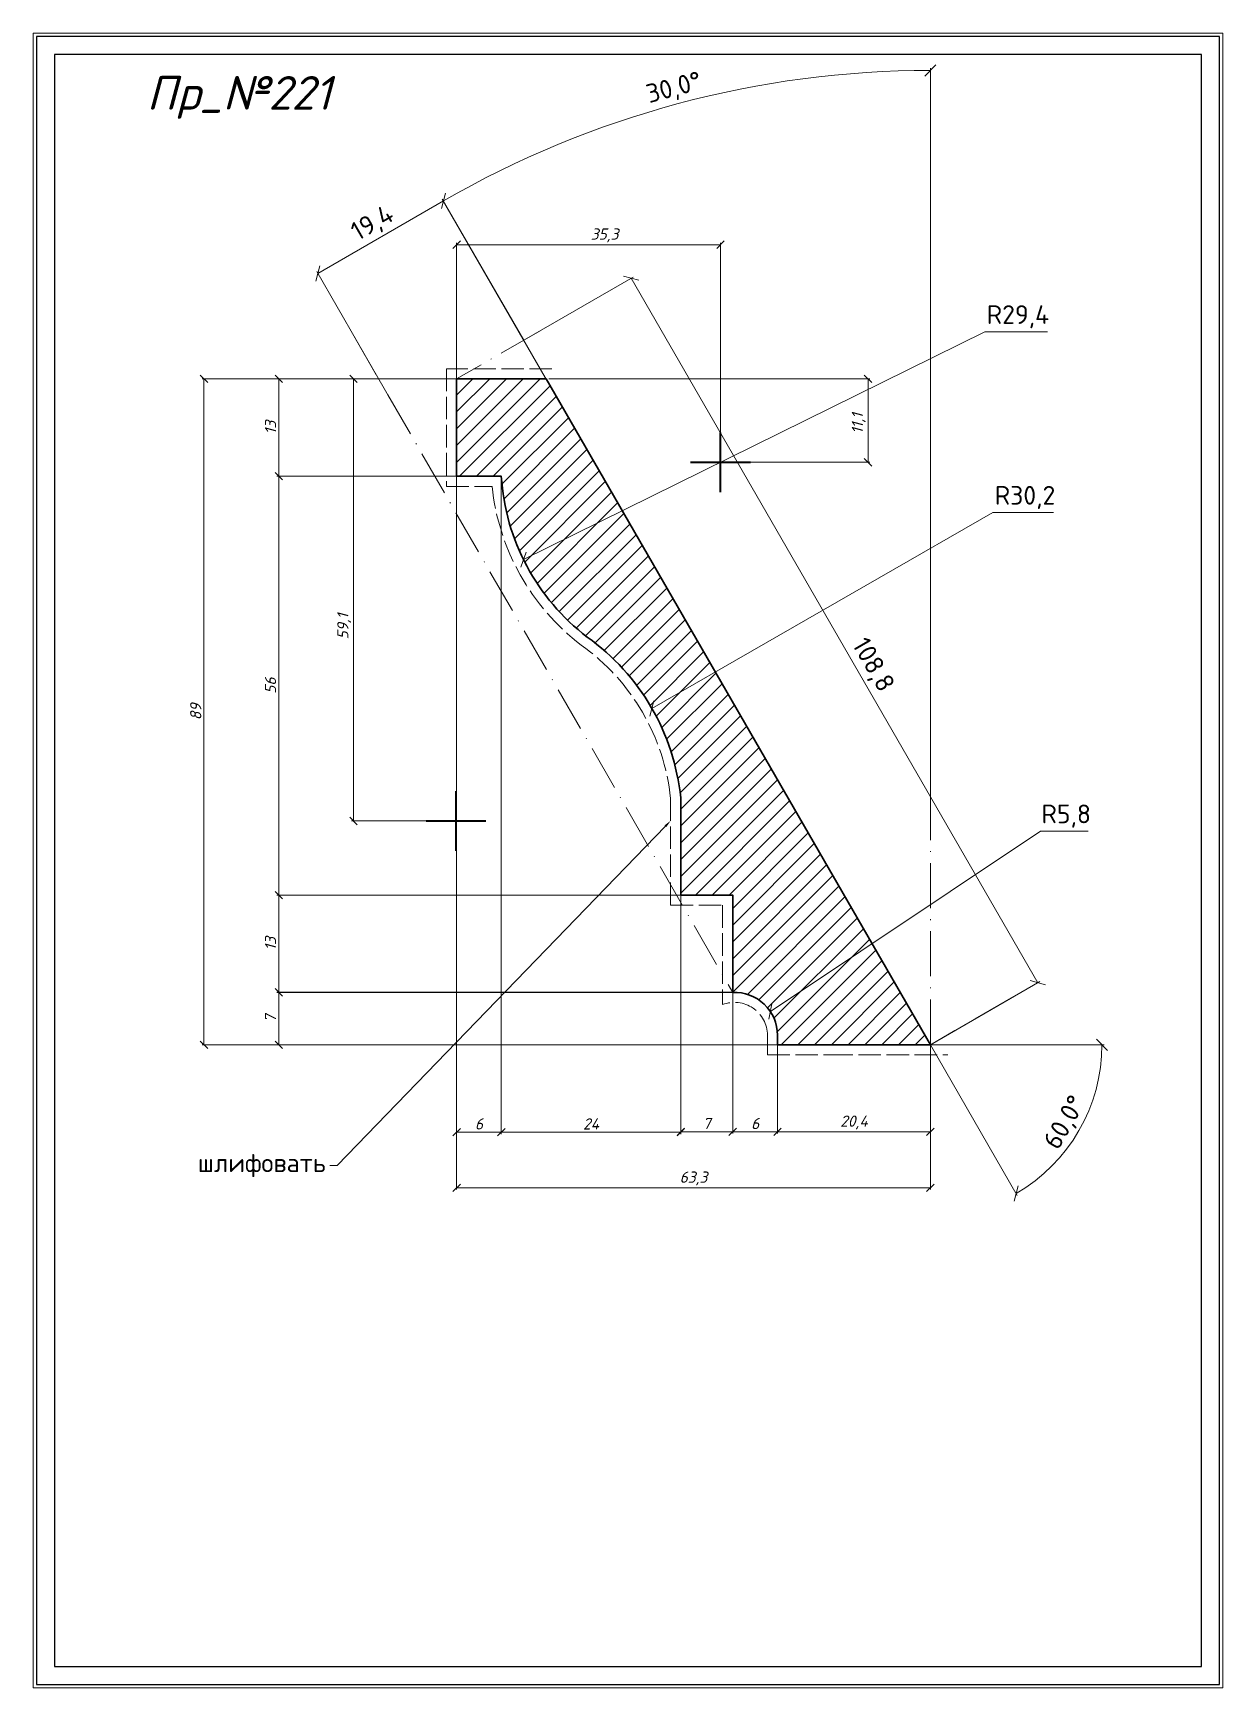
# Model space of a CAD drawing. Header units: millimetres. Extents: x 867 to 1026, y -486 to -265.
import ezdxf
from ezdxf import colors
from ezdxf.entities.mleader import LeaderData, LeaderLine
from ezdxf.math import Vec2, Vec3

# ---------------------------------------------------------------- set-up
doc = ezdxf.new("R2010")
doc.units = ezdxf.units.MM
doc.linetypes.add('ACAD_ISO02W100', pattern=[15, 12, -3])
doc.linetypes.add('ACAD_ISO10W100', pattern=[18, 12, -3, 0, -3])
doc.layers.get('0').update_dxf_attribs({"lineweight": 13})
for name, color, linetype, lineweight in [('Пр_№221', 1, 'Continuous', 35), ('служебный слой ЛИНИИ ОСЕВЫЕ', 7, 'ACAD_ISO10W100', 13), ('служебный слой ЛИНИИ ПУНКТИРНЫЕ', 7, 'ACAD_ISO02W100', 13), ('служебный слой НАДПИСИ', 7, 'Continuous', 13), ('служебный слой РАЗМЕРЫ', 7, 'Continuous', 9), ('служебный слой ШТАМП', 7, 'Continuous', 30), ('служебный слой ШТРИХОВКА', 7, 'Continuous', 5)]:
    doc.layers.add(name, color=color, linetype=linetype, lineweight=lineweight)
doc.styles.add('ЕСКД', font='isocpeur.ttf', dxfattribs={"oblique": 15})
doc.styles.add('ЕСКД профили размеры', font='isocpeur.ttf')
doc.styles.add('ЕСКД профили текст', font='isocpeur.ttf')
doc.dimstyles.new('ЕСКД', dxfattribs={"dimtxt": 3.5, "dimasz": 2.5, "dimexe": 0.25, "dimexo": 0, "dimgap": 0.35, "dimtad": 1, "dimdec": 1, "dimzin": 9, "dimtxsty": 'ЕСКД', "dimblk": 'OBLIQUE', "dimcen": 0, "dimclrd": 256, "dimclre": 256, "dimclrt": 256, "dimadec": 1, "dimazin": 0, "dimtfac": 1, "dimtdec": 1, "dimtmove": 0, "dimatfit": 3, "dimldrblk": 'DOTSMALL', "dimfxl": 1, "dimlwd": -1, "dimlwe": -1, "dimarcsym": 0})
doc.dimstyles.new('ЕСКД профили', dxfattribs={"dimtxt": 1.5, "dimasz": 1, "dimexe": 0.3, "dimexo": 0, "dimgap": 0.35, "dimtad": 1, "dimdec": 1, "dimzin": 9, "dimtxsty": 'ЕСКД профили размеры', "dimblk": 'OBLIQUE', "dimcen": 0, "dimclrd": 256, "dimclre": 256, "dimclrt": 256, "dimadec": 1, "dimazin": 0, "dimtfac": 1, "dimtdec": 1, "dimtmove": 0, "dimatfit": 3, "dimldrblk": 'DOTSMALL', "dimfxl": 1, "dimlwd": -1, "dimlwe": -1, "dimarcsym": 0})
doc.dimstyles.new('ЕСКД профили$4', dxfattribs={"dimtxt": 1.5, "dimasz": 1, "dimexe": 0.3, "dimexo": 0, "dimgap": 0.35, "dimtad": 1, "dimtoh": 1, "dimdec": 1, "dimzin": 9, "dimtxsty": 'ЕСКД профили размеры', "dimblk": 'OBLIQUE', "dimcen": 0, "dimse1": 1, "dimclrd": 256, "dimclre": 256, "dimclrt": 256, "dimadec": 1, "dimazin": 0, "dimtfac": 1, "dimtdec": 1, "dimtofl": 0, "dimtmove": 0, "dimatfit": 3, "dimldrblk": 'DOTSMALL', "dimfxl": 1, "dimlwd": -1, "dimlwe": -1, "dimarcsym": 2})

# ---------------------------------------------------------------- blocks, each defined once
blk = doc.blocks.new('_OBLIQUE')
at = {"color": 0, "linetype": 'ByBlock'}
blk.add_line((-0.5, -0.5), (0.5, 0.5), dxfattribs=at)
blk = doc.blocks.new('*D9')
at = {"layer": 'Defpoints', "color": 0, "transparency": 16777216}
for p in [(985.36, -309.54), (959.02, -322.55)]:
    blk.add_point(p, dxfattribs=at)
at = {"layer": 'служебный слой РАЗМЕРЫ', "transparency": 16777216}
for p, q in [((994.36, -305.09), (932.68, -335.55)), ((1002.74, -305.09), (994.36, -305.09))]:
    blk.add_line(p, q, dxfattribs=at)
at = {"layer": 'служебный слой РАЗМЕРЫ', "transparency": 16777216, "xscale": 1.5, "yscale": 1.5, "zscale": 1.5, "rotation": 206.2813821182804}
blk.add_blockref('_OBLIQUE', (932.68, -335.55), dxfattribs=at)
at = {"layer": 'служебный слой РАЗМЕРЫ', "transparency": 16777216, "insert": (998.8, -303.09), "char_height": 2.5, "attachment_point": 5, "style": 'ЕСКД профили размеры'}
blk.add_mtext('R29,4', dxfattribs=at)
blk = doc.blocks.new('_DotSmall')
at = {"color": 0, "linetype": 'ByBlock', "lineweight": -3, "const_width": 0.5}
blk.add_lwpolyline([(-0.0625, 0, 1), (0.0625, 0, 1)], format="xyb", close=True, dxfattribs=at)
blk = doc.blocks.new('*D8')
at = {"layer": 'Defpoints', "color": 0, "transparency": 16777216}
for p in [(949.85, -355.44), (923.66, -370.49)]:
    blk.add_point(p, dxfattribs=at)
at = {"layer": 'служебный слой РАЗМЕРЫ', "transparency": 16777216}
for p, q in [((995.44, -329.25), (949.85, -355.44)), ((1003.56, -329.25), (995.44, -329.25))]:
    blk.add_line(p, q, dxfattribs=at)
at = {"layer": 'служебный слой РАЗМЕРЫ', "transparency": 16777216, "xscale": 1.5, "yscale": 1.5, "zscale": 1.5, "rotation": 209.8776619899112}
blk.add_blockref('_OBLIQUE', (949.85, -355.44), dxfattribs=at)
at = {"layer": 'служебный слой РАЗМЕРЫ', "lineweight": 5, "transparency": 16777216, "insert": (999.75, -327.25), "char_height": 2.5, "attachment_point": 5, "style": 'ЕСКД профили размеры'}
blk.add_mtext('R30,2', dxfattribs=at)
blk = doc.blocks.new('*D7')
at = {"layer": 'Defpoints', "color": 0, "transparency": 16777216}
for p in [(965.7, -395.96), (960.91, -399.15)]:
    blk.add_point(p, dxfattribs=at)
at = {"layer": 'служебный слой РАЗМЕРЫ', "transparency": 16777216}
for p, q in [((1001.83, -371.84), (965.7, -395.96)), ((1008.2, -371.84), (1001.83, -371.84))]:
    blk.add_line(p, q, dxfattribs=at)
at = {"layer": 'служебный слой РАЗМЕРЫ', "transparency": 16777216, "xscale": 1.5, "yscale": 1.5, "zscale": 1.5, "rotation": 213.7245902678076}
blk.add_blockref('_OBLIQUE', (965.7, -395.96), dxfattribs=at)
at = {"layer": 'служебный слой РАЗМЕРЫ', "transparency": 16777216, "insert": (1005.26, -369.84), "char_height": 2.5, "attachment_point": 5, "style": 'ЕСКД профили размеры'}
blk.add_mtext('R5,8', dxfattribs=at)
blk = doc.blocks.new('*D6')
at = {"layer": 'Defpoints', "color": 0, "transparency": 16777216}
for p in [(905.18, -297.3), (932.71, -306.22), (915.92, -315.92)]:
    blk.add_point(p, dxfattribs=at)
at = {"layer": 'служебный слой РАЗМЕРЫ', "transparency": 16777216}
for p, q in [((932.71, -306.22), (921.82, -287.35)), ((921.97, -287.61), (905.18, -297.3)), ((915.92, -315.92), (905.03, -297.04))]:
    blk.add_line(p, q, dxfattribs=at)
at = {"layer": 'служебный слой РАЗМЕРЫ', "transparency": 16777216, "xscale": 1.5, "yscale": 1.5, "zscale": 1.5}
for p, rotation in [((921.97, -287.61), 29.99999999999374), ((905.18, -297.3), 209.9999999999937)]:
    blk.add_blockref('_OBLIQUE', p, dxfattribs=dict(at, rotation=rotation))
at = {"layer": 'служебный слой РАЗМЕРЫ', "transparency": 16777216, "insert": (912.57, -290.72), "char_height": 2.5, "attachment_point": 5, "rotation": 30, "style": 'ЕСКД профили размеры'}
blk.add_mtext('19,4', dxfattribs=at)
blk = doc.blocks.new('*D23')
at = {"layer": 'Defpoints', "color": 0, "transparency": 16777216}
for p in [(923.74, -324.41), (899.95, -380.41), (953.71, -380.41)]:
    blk.add_point(p, dxfattribs=at)
at = {"layer": 'служебный слой РАЗМЕРЫ', "transparency": 16777216}
for p, q in [((923.74, -324.41), (899.7, -324.41)), ((899.95, -324.41), (899.95, -380.41)), ((953.71, -380.41), (899.7, -380.41))]:
    blk.add_line(p, q, dxfattribs=at)
for p, rotation in [((899.95, -324.41), 90), ((899.95, -380.41), 270)]:
    blk.add_blockref('_OBLIQUE', p, dxfattribs=dict(at, rotation=rotation))
at = {"layer": 'служебный слой РАЗМЕРЫ', "transparency": 16777216, "insert": (898.85, -352.41), "char_height": 1.5, "attachment_point": 5, "rotation": 90, "style": 'ЕСКД'}
blk.add_mtext('56', dxfattribs=at)
blk = doc.blocks.new('*D21')
at = {"layer": 'Defpoints', "color": 0, "transparency": 16777216}
for p in [(923.74, -324.41), (987.09, -400.41), (987.09, -419.53)]:
    blk.add_point(p, dxfattribs=at)
at = {"layer": 'служебный слой РАЗМЕРЫ', "transparency": 16777216}
for p, q in [((923.74, -324.41), (923.74, -419.78)), ((987.09, -400.41), (987.09, -419.78)), ((923.74, -419.53), (987.09, -419.53))]:
    blk.add_line(p, q, dxfattribs=at)
at = {"layer": 'служебный слой РАЗМЕРЫ', "transparency": 16777216, "rotation": 180}
blk.add_blockref('_OBLIQUE', (923.74, -419.53), dxfattribs=at)
at = {"layer": 'служебный слой РАЗМЕРЫ', "transparency": 16777216}
blk.add_blockref('_OBLIQUE', (987.09, -419.53), dxfattribs=at)
at = {"layer": 'служебный слой РАЗМЕРЫ', "transparency": 16777216, "insert": (955.42, -418.28), "char_height": 1.5, "attachment_point": 5, "style": 'ЕСКД'}
blk.add_mtext('63,3', dxfattribs=at)
blk = doc.blocks.new('*D5')
at = {"layer": 'Defpoints', "color": 0, "transparency": 16777216}
for p in [(935.7, -311.4), (973.74, -400.41), (987.09, -400.41), (987.09, -400.41), (1004.67, -415.15)]:
    blk.add_point(p, dxfattribs=at)
at = {"layer": 'служебный слой РАЗМЕРЫ', "transparency": 16777216}
for q in [(998.71, -420.54), (1010.34, -400.41)]:
    blk.add_line((987.09, -400.41), q, dxfattribs=at)
blk.add_arc((987.09, -400.41), 22.95, 300, 360, dxfattribs=at)
at = {"layer": 'служебный слой РАЗМЕРЫ', "transparency": 16777216, "xscale": 1.5, "yscale": 1.5, "zscale": 1.5}
for p, rotation in [((1010.04, -400.41), 89.99999999948481), ((998.56, -420.28), 209.9999999999985)]:
    blk.add_blockref('_OBLIQUE', p, dxfattribs=dict(at, rotation=rotation))
at = {"layer": 'служебный слой РАЗМЕРЫ', "transparency": 16777216, "insert": (1005.23, -410.88), "char_height": 2.5, "attachment_point": 5, "rotation": 60, "style": 'ЕСКД профили размеры'}
blk.add_mtext('60,0°', dxfattribs=at)
blk = doc.blocks.new('*D4')
at = {"layer": 'Defpoints', "color": 0, "transparency": 16777216}
for p in [(947.08, -297.93), (932.71, -306.22), (987.09, -400.41)]:
    blk.add_point(p, dxfattribs=at)
at = {"layer": 'служебный слой РАЗМЕРЫ', "transparency": 16777216}
for p, q in [((932.71, -306.22), (947.34, -297.78)), ((1001.45, -392.11), (947.08, -297.93)), ((987.09, -400.41), (1001.71, -391.96))]:
    blk.add_line(p, q, dxfattribs=at)
at = {"layer": 'служебный слой РАЗМЕРЫ', "transparency": 16777216, "xscale": 1.5, "yscale": 1.5, "zscale": 1.5}
for p, rotation in [((947.08, -297.93), 119.9999999999975), ((1001.45, -392.11), 299.9999999999976)]:
    blk.add_blockref('_OBLIQUE', p, dxfattribs=dict(at, rotation=rotation))
at = {"layer": 'служебный слой РАЗМЕРЫ', "transparency": 16777216, "insert": (979.28, -349.71), "char_height": 2.5, "attachment_point": 5, "rotation": 300, "style": 'ЕСКД профили размеры'}
blk.add_mtext('108,8', dxfattribs=at)
blk = doc.blocks.new('*D3')
at = {"layer": 'Defpoints', "color": 0, "transparency": 16777216}
for p in [(964.47, -272.14), (940.4, -319.54), (987.09, -369.04), (987.09, -400.41), (987.09, -400.41)]:
    blk.add_point(p, dxfattribs=at)
at = {"layer": 'служебный слой РАЗМЕРЫ', "transparency": 16777216}
for p, q in [((987.09, -369.04), (987.09, -269.86)), ((940.4, -319.54), (921.82, -287.35))]:
    blk.add_line(p, q, dxfattribs=at)
blk.add_arc((987.09, -400.41), 130.25, 90, 120, dxfattribs=at)
at = {"layer": 'служебный слой РАЗМЕРЫ', "transparency": 16777216, "xscale": 1.5, "yscale": 1.5, "zscale": 1.5}
blk.add_blockref('_OBLIQUE', (987.09, -270.16), dxfattribs=at)
at = {"layer": 'служебный слой РАЗМЕРЫ', "transparency": 16777216, "xscale": 1.5, "yscale": 1.5, "zscale": 1.5, "rotation": 210.0000000000005}
blk.add_blockref('_OBLIQUE', (921.97, -287.61), dxfattribs=at)
at = {"layer": 'служебный слой РАЗМЕРЫ', "transparency": 16777216, "insert": (952.86, -272.66), "char_height": 2.5, "attachment_point": 5, "rotation": 15, "style": 'ЕСКД профили размеры'}
blk.add_mtext('30,0°', dxfattribs=at)
blk = doc.blocks.new('*D19')
at = {"layer": 'Defpoints', "color": 0, "transparency": 16777216}
for p in [(923.74, -311.4), (899.95, -324.41), (923.74, -324.41)]:
    blk.add_point(p, dxfattribs=at)
at = {"layer": 'служебный слой РАЗМЕРЫ', "transparency": 16777216}
for p, q in [((923.74, -311.4), (899.7, -311.4)), ((899.95, -311.4), (899.95, -324.41)), ((923.74, -324.41), (899.7, -324.41))]:
    blk.add_line(p, q, dxfattribs=at)
for p, rotation in [((899.95, -311.4), 90), ((899.95, -324.41), 270)]:
    blk.add_blockref('_OBLIQUE', p, dxfattribs=dict(at, rotation=rotation))
at = {"layer": 'служебный слой РАЗМЕРЫ', "transparency": 16777216, "insert": (898.85, -317.9), "char_height": 1.5, "attachment_point": 5, "rotation": 90, "style": 'ЕСКД'}
blk.add_mtext('13', dxfattribs=at)
blk = doc.blocks.new('*D18')
at = {"layer": 'Defpoints', "color": 0, "transparency": 16777216}
for p in [(953.71, -380.41), (899.95, -393.4), (960.91, -393.4)]:
    blk.add_point(p, dxfattribs=at)
at = {"layer": 'служебный слой РАЗМЕРЫ', "transparency": 16777216}
for p, q in [((953.71, -380.41), (899.7, -380.41)), ((899.95, -380.41), (899.95, -393.4)), ((960.91, -393.4), (899.7, -393.4))]:
    blk.add_line(p, q, dxfattribs=at)
for p, rotation in [((899.95, -380.41), 90), ((899.95, -393.4), 270)]:
    blk.add_blockref('_OBLIQUE', p, dxfattribs=dict(at, rotation=rotation))
at = {"layer": 'служебный слой РАЗМЕРЫ', "transparency": 16777216, "insert": (898.85, -386.9), "char_height": 1.5, "attachment_point": 5, "rotation": 90, "style": 'ЕСКД'}
blk.add_mtext('13', dxfattribs=at)
blk = doc.blocks.new('*D17')
at = {"layer": 'Defpoints', "color": 0, "transparency": 16777216}
for p in [(960.66, -393.41), (899.95, -400.41), (966.66, -400.41)]:
    blk.add_point(p, dxfattribs=at)
at = {"layer": 'служебный слой РАЗМЕРЫ', "transparency": 16777216}
for p, q in [((960.66, -393.41), (899.7, -393.41)), ((899.95, -393.41), (899.95, -400.41)), ((966.66, -400.41), (899.7, -400.41))]:
    blk.add_line(p, q, dxfattribs=at)
for p, rotation in [((899.95, -393.41), 90), ((899.95, -400.41), 270)]:
    blk.add_blockref('_OBLIQUE', p, dxfattribs=dict(at, rotation=rotation))
at = {"layer": 'служебный слой РАЗМЕРЫ', "transparency": 16777216, "insert": (898.85, -396.91), "char_height": 1.5, "attachment_point": 5, "rotation": 90, "style": 'ЕСКД'}
blk.add_mtext('7', dxfattribs=at)
blk = doc.blocks.new('*D16')
at = {"layer": 'Defpoints', "color": 0, "transparency": 16777216}
for p in [(966.66, -400.41), (987.09, -400.41), (966.66, -412.04)]:
    blk.add_point(p, dxfattribs=at)
at = {"layer": 'служебный слой РАЗМЕРЫ', "transparency": 16777216}
for p, q in [((966.66, -400.41), (966.66, -412.29)), ((987.09, -400.41), (987.09, -412.29)), ((987.09, -412.04), (966.66, -412.04))]:
    blk.add_line(p, q, dxfattribs=at)
at = {"layer": 'служебный слой РАЗМЕРЫ', "transparency": 16777216, "rotation": 180}
blk.add_blockref('_OBLIQUE', (966.66, -412.04), dxfattribs=at)
at = {"layer": 'служебный слой РАЗМЕРЫ', "transparency": 16777216}
blk.add_blockref('_OBLIQUE', (987.09, -412.04), dxfattribs=at)
at = {"layer": 'служебный слой РАЗМЕРЫ', "transparency": 16777216, "insert": (976.88, -410.79), "char_height": 1.5, "attachment_point": 5, "style": 'ЕСКД'}
blk.add_mtext('20,4', dxfattribs=at)
blk = doc.blocks.new('*D15')
at = {"layer": 'Defpoints', "color": 0, "transparency": 16777216}
for p in [(960.66, -393.41), (966.66, -400.41), (960.66, -412.04)]:
    blk.add_point(p, dxfattribs=at)
at = {"layer": 'служебный слой РАЗМЕРЫ', "transparency": 16777216}
for p, q in [((960.66, -393.41), (960.66, -412.29)), ((966.66, -400.41), (966.66, -412.29)), ((966.66, -412.04), (960.66, -412.04))]:
    blk.add_line(p, q, dxfattribs=at)
at = {"layer": 'служебный слой РАЗМЕРЫ', "transparency": 16777216, "rotation": 180}
blk.add_blockref('_OBLIQUE', (960.66, -412.04), dxfattribs=at)
at = {"layer": 'служебный слой РАЗМЕРЫ', "transparency": 16777216}
blk.add_blockref('_OBLIQUE', (966.66, -412.04), dxfattribs=at)
at = {"layer": 'служебный слой РАЗМЕРЫ', "transparency": 16777216, "insert": (963.66, -410.94), "char_height": 1.5, "attachment_point": 5, "style": 'ЕСКД'}
blk.add_mtext('6', dxfattribs=at)
blk = doc.blocks.new('*D14')
at = {"layer": 'Defpoints', "color": 0, "transparency": 16777216}
for p in [(953.71, -380.41), (960.66, -393.41), (953.71, -412.04)]:
    blk.add_point(p, dxfattribs=at)
at = {"layer": 'служебный слой РАЗМЕРЫ', "transparency": 16777216}
for p, q in [((953.71, -380.41), (953.71, -412.29)), ((960.66, -393.41), (960.66, -412.29)), ((960.66, -412.04), (953.71, -412.04))]:
    blk.add_line(p, q, dxfattribs=at)
at = {"layer": 'служебный слой РАЗМЕРЫ', "transparency": 16777216, "rotation": 180}
blk.add_blockref('_OBLIQUE', (953.71, -412.04), dxfattribs=at)
at = {"layer": 'служебный слой РАЗМЕРЫ', "transparency": 16777216}
blk.add_blockref('_OBLIQUE', (960.66, -412.04), dxfattribs=at)
at = {"layer": 'служебный слой РАЗМЕРЫ', "transparency": 16777216, "insert": (957.18, -410.94), "char_height": 1.5, "attachment_point": 5, "style": 'ЕСКД'}
blk.add_mtext('7', dxfattribs=at)
blk = doc.blocks.new('*D13')
at = {"layer": 'Defpoints', "color": 0, "transparency": 16777216}
for p in [(929.71, -324.41), (953.71, -380.41), (929.71, -412.09)]:
    blk.add_point(p, dxfattribs=at)
at = {"layer": 'служебный слой РАЗМЕРЫ', "transparency": 16777216}
for p, q in [((929.71, -324.41), (929.71, -412.34)), ((953.71, -380.41), (953.71, -412.34)), ((953.71, -412.09), (929.71, -412.09))]:
    blk.add_line(p, q, dxfattribs=at)
at = {"layer": 'служебный слой РАЗМЕРЫ', "transparency": 16777216, "rotation": 180}
blk.add_blockref('_OBLIQUE', (929.71, -412.09), dxfattribs=at)
at = {"layer": 'служебный слой РАЗМЕРЫ', "transparency": 16777216}
blk.add_blockref('_OBLIQUE', (953.71, -412.09), dxfattribs=at)
at = {"layer": 'служебный слой РАЗМЕРЫ', "transparency": 16777216, "insert": (941.71, -410.99), "char_height": 1.5, "attachment_point": 5, "style": 'ЕСКД'}
blk.add_mtext('24', dxfattribs=at)
blk = doc.blocks.new('*D12')
at = {"layer": 'Defpoints', "color": 0, "transparency": 16777216}
for p in [(959.02, -293.46), (923.74, -311.4), (959.02, -318.55)]:
    blk.add_point(p, dxfattribs=at)
at = {"layer": 'служебный слой РАЗМЕРЫ', "transparency": 16777216}
for p, q in [((923.74, -311.4), (923.74, -293.21)), ((923.74, -293.46), (959.02, -293.46)), ((959.02, -318.55), (959.02, -293.21))]:
    blk.add_line(p, q, dxfattribs=at)
at = {"layer": 'служебный слой РАЗМЕРЫ', "transparency": 16777216, "rotation": 180}
blk.add_blockref('_OBLIQUE', (923.74, -293.46), dxfattribs=at)
at = {"layer": 'служебный слой РАЗМЕРЫ', "transparency": 16777216}
blk.add_blockref('_OBLIQUE', (959.02, -293.46), dxfattribs=at)
at = {"layer": 'служебный слой РАЗМЕРЫ', "transparency": 16777216, "insert": (943.53, -292.21), "char_height": 1.5, "attachment_point": 5, "style": 'ЕСКД'}
blk.add_mtext('35,3', dxfattribs=at)
blk = doc.blocks.new('*D11')
at = {"layer": 'Defpoints', "color": 0, "transparency": 16777216}
for p in [(936.06, -311.4), (963.02, -322.55), (978.76, -322.55)]:
    blk.add_point(p, dxfattribs=at)
at = {"layer": 'служебный слой РАЗМЕРЫ', "transparency": 16777216}
for p, q in [((936.06, -311.4), (979.01, -311.4)), ((978.76, -311.4), (978.76, -322.55)), ((963.02, -322.55), (979.01, -322.55))]:
    blk.add_line(p, q, dxfattribs=at)
for p, rotation in [((978.76, -311.4), 90), ((978.76, -322.55), 270)]:
    blk.add_blockref('_OBLIQUE', p, dxfattribs=dict(at, rotation=rotation))
at = {"layer": 'служебный слой РАЗМЕРЫ', "transparency": 16777216, "insert": (977.51, -317.36), "char_height": 1.5, "attachment_point": 5, "rotation": 90, "style": 'ЕСКД'}
blk.add_mtext('11,1', dxfattribs=at)
blk = doc.blocks.new('*D10')
at = {"layer": 'Defpoints', "color": 0, "transparency": 16777216}
for p in [(923.74, -311.4), (909.95, -370.49), (919.66, -370.49)]:
    blk.add_point(p, dxfattribs=at)
at = {"layer": 'служебный слой РАЗМЕРЫ', "transparency": 16777216}
for p, q in [((923.74, -311.4), (909.7, -311.4)), ((909.95, -311.4), (909.95, -370.49)), ((919.66, -370.49), (909.7, -370.49))]:
    blk.add_line(p, q, dxfattribs=at)
for p, rotation in [((909.95, -311.4), 90), ((909.95, -370.49), 270)]:
    blk.add_blockref('_OBLIQUE', p, dxfattribs=dict(at, rotation=rotation))
at = {"layer": 'служебный слой РАЗМЕРЫ', "transparency": 16777216, "insert": (908.7, -344.5), "char_height": 1.5, "attachment_point": 5, "rotation": 90, "style": 'ЕСКД'}
blk.add_mtext('59,1', dxfattribs=at)

msp = doc.modelspace()

# ---------------------------------------------------------------- hatches: boundary and pattern name
at = {"layer": 'служебный слой ШТРИХОВКА'}
h = msp.add_hatch(dxfattribs=at)
h.set_pattern_fill('ANSI31', color=256, scale=0.5, style=0)
h.set_pattern_definition([(45, (-72.8197, 48.1294), (-1.122532, 1.122532), [])])
h.paths.add_polyline_path([(935.7, -311.4), (923.74, -311.4), (923.74, -324.41), (929.71, -324.41, 0.217324), (941.21, -345.91, -0.215343), (953.71, -367.41), (953.71, -380.41), (960.66, -380.41), (960.66, -393.41, -0.429311), (966.66, -399.2), (966.66, -400.41), (973.74, -400.41), (987.09, -400.41)])

# ---------------------------------------------------------------- linework, layer by layer
at = {"layer": 'Пр_№221'}
msp.add_lwpolyline([(935.7, -311.4), (923.74, -311.4), (923.74, -324.41), (929.71, -324.41, 0.217324), (941.21, -345.91, -0.215343), (953.71, -367.41), (953.71, -380.41), (960.66, -380.41), (960.66, -393.41, -0.424695), (966.66, -399.11), (966.66, -400.41), (973.74, -400.41), (987.09, -400.41)], format="xyb", close=True, dxfattribs=at)
at = {"layer": 'служебный слой ЛИНИИ ОСЕВЫЕ', "ltscale": 0.5}
for p, q in [((934.91, -304.96), (923.74, -311.4)), ((931.93, -304.86), (935.7, -311.4)), ((910, -305.66), (960.66, -393.41)), ((987.09, -367.04), (987.09, -400.41)), ((998.26, -393.96), (987.09, -400.41))]:
    msp.add_line(p, q, dxfattribs=at)
at = {"layer": 'служебный слой ЛИНИИ ПУНКТИРНЫЕ', "ltscale": 0.25}
msp.add_lwpolyline([(936.48, -310.05), (922.39, -310.05), (922.39, -325.76), (928.47, -325.76, 0.206717), (940.41, -346.99, -0.214911), (952.36, -367.48), (952.36, -381.76), (959.31, -381.76), (959.31, -395.05, -0.525058), (965.31, -399.11), (965.31, -401.76), (973.74, -401.76), (989.43, -401.76)], format="xyb", dxfattribs=at)
at = {"layer": 'служебный слой РАЗМЕРЫ', "color": 1, "lineweight": 40}
for p, q in [((959.02, -326.55), (959.02, -318.55)), ((955.02, -322.55), (963.02, -322.55)), ((923.66, -374.49), (923.66, -366.49)), ((919.66, -370.49), (927.66, -370.49))]:
    msp.add_line(p, q, dxfattribs=at)
at = {"layer": 'служебный слой ШТАМП', "color": 6, "lineweight": 5, "ltscale": 100}
msp.add_lwpolyline([(1026.22, -265.17), (867.1, -265.17), (867.1, -486.38), (1026.22, -486.38)], close=True, dxfattribs=at)
at = {"layer": 'служебный слой ШТАМП', "ltscale": 100}
for points in [[(1025.76, -265.63), (867.55, -265.63), (867.55, -485.93), (1025.76, -485.93)], [(1023.36, -268.03), (869.95, -268.03), (869.95, -483.53), (1023.36, -483.53)]]:
    msp.add_lwpolyline(points, close=True, dxfattribs=at)

# ---------------------------------------------------------------- texts
at = {"layer": 'служебный слой НАДПИСИ', "style": 'ЕСКД', "oblique": 15}
msp.add_text('Пр_№221', height=4.5, dxfattribs=at).set_placement((882.29, -275.41))

# ---------------------------------------------------------------- dimensions: what is measured, and where the dimension line sits
at = {"layer": 'служебный слой РАЗМЕРЫ'}
for base, line1, line2, picture, middle in [((964.47, -272.14), ((940.4, -319.54), (987.09, -400.41)), ((987.09, -400.41), (987.09, -369.04)), '*D3', (952.86, -272.66)), ((1004.67, -415.15), ((987.09, -400.41), (935.7, -311.4)), ((973.74, -400.41), (987.09, -400.41)), '*D5', (1005.23, -410.88))]:
    dim = msp.add_angular_dim_2l(base=base, line1=line1, line2=line2, dimstyle='ЕСКД профили', override={"dimtxt": 2.5, "dimasz": 1.5, "dimgap": 0.5}, dxfattribs=at)
    dim.commit()
    dim.dimension.update_dxf_attribs({"geometry": picture, "text_midpoint": middle})
dim = msp.add_aligned_dim(p1=(932.71, -306.22), p2=(915.92, -315.92), distance=-21.5, dimstyle='ЕСКД профили', override={"dimtxt": 2.5, "dimasz": 1.5, "dimgap": 0.5}, dxfattribs=at)
dim.commit()
dim.dimension.update_dxf_attribs({"geometry": '*D6', "text_midpoint": (912.57, -290.72)})
dim = msp.add_linear_dim(base=(959.02, -293.46), p1=(923.74, -311.4), p2=(959.02, -318.55), dimstyle='ЕСКД', override={"dimtxt": 1.5, "dimasz": 1}, dxfattribs=at)
dim.commit()
dim.dimension.update_dxf_attribs({"geometry": '*D12', "text_midpoint": (943.53, -293.46), "dimtype": 128})
for base, p1, p2, angle, dimstyle, override, picture, middle, dimtype in [((947.08, -297.93), (987.09, -400.41), (932.71, -306.22), 120, 'ЕСКД профили', {"dimtxt": 2.5, "dimasz": 1.5, "dimgap": 0.5}, '*D4', (977.55, -350.71), 129), ((909.95, -370.49), (923.74, -311.4), (919.66, -370.49), 90, 'ЕСКД', {"dimtxt": 1.5, "dimasz": 1}, '*D10', (909.95, -344.5), 128), ((978.7613, -322.5464), (936.0565, -311.4034), (963.0228, -322.5464), 90, 'ЕСКД', {"dimtxt": 1.5, "dimasz": 1}, '*D11', (978.7613, -317.3646), 128)]:
    dim = msp.add_linear_dim(base=base, p1=p1, p2=p2, angle=angle, dimstyle=dimstyle, override=override, dxfattribs=at)
    dim.commit()
    dim.dimension.update_dxf_attribs({"geometry": picture, "text_midpoint": middle, "dimtype": dimtype})
for center, mpoint, picture, middle in [((959.02, -322.55), (985.36, -309.54), '*D9', (998.8, -305.09)), ((960.91, -399.15), (965.7, -395.96), '*D7', (1005.26, -371.84))]:
    dim = msp.add_radius_dim(center=center, mpoint=mpoint, dimstyle='ЕСКД профили$4', override={"dimtxt": 2.5, "dimasz": 1.5, "dimgap": 0.5}, dxfattribs=at)
    dim.commit()
    dim.dimension.update_dxf_attribs({"geometry": picture, "text_midpoint": middle, "dimtype": 132})
msp.add_linear_dim(base=(889.95, -311.4), p1=(966.66, -400.41), p2=(923.74, -311.4), angle=90, dimstyle='ЕСКД', override={"dimtxt": 1.5, "dimasz": 1}, dxfattribs=at).render()
for base, p1, p2, picture, middle in [((899.95, -324.41), (923.74, -311.4), (923.74, -324.41), '*D19', (898.85, -317.9)), ((899.95, -380.41), (923.74, -324.41), (953.71, -380.41), '*D23', (898.85, -352.41)), ((899.95, -393.4), (953.71, -380.41), (960.91, -393.4), '*D18', (898.85, -386.9)), ((899.95, -400.41), (960.66, -393.41), (966.66, -400.41), '*D17', (898.85, -396.91))]:
    dim = msp.add_linear_dim(base=base, p1=p1, p2=p2, angle=90, dimstyle='ЕСКД', override={"dimtxt": 1.5, "dimasz": 1}, dxfattribs=at)
    dim.commit()
    dim.dimension.update_dxf_attribs({"geometry": picture, "text_midpoint": middle})
for base, p1, p2, picture, middle in [((987.0895, -419.5328), (923.7442, -324.4054), (987.0895, -400.4054), '*D21', (955.4168, -418.2828)), ((929.71, -412.09), (953.71, -380.41), (929.71, -324.41), '*D13', (941.71, -410.99)), ((953.7061, -412.0363), (960.6631, -393.4083), (953.7061, -380.4054), '*D14', (957.1846, -410.9363)), ((960.66, -412.04), (966.66, -400.41), (960.66, -393.41), '*D15', (963.66, -410.94)), ((966.66, -412.04), (987.09, -400.41), (966.66, -400.41), '*D16', (976.88, -410.79))]:
    dim = msp.add_linear_dim(base=base, p1=p1, p2=p2, dimstyle='ЕСКД', override={"dimtxt": 1.5, "dimasz": 1}, dxfattribs=at)
    dim.commit()
    dim.dimension.update_dxf_attribs({"geometry": picture, "text_midpoint": middle})
msp.add_linear_dim(base=(929.71, -412.09), p1=(923.74, -324.41), p2=(929.71, -324.41), dimstyle='ЕСКД', override={"dimtxt": 1.5, "dimasz": 1}, dxfattribs=at).render()
at = {"layer": 'служебный слой РАЗМЕРЫ', "color": 1, "lineweight": 5}
dim = msp.add_radius_dim(center=(923.66, -370.49), mpoint=(949.85, -355.44), dimstyle='ЕСКД профили$4', override={"dimtxt": 2.5, "dimasz": 1.5, "dimgap": 0.5}, dxfattribs=at)
dim.commit()
dim.dimension.update_dxf_attribs({"geometry": '*D8', "text_midpoint": (999.75, -329.25), "dimtype": 132})

# ---------------------------------------------------------------- leaders
at = {"layer": 'служебный слой РАЗМЕРЫ'}
ml = msp.add_multileader_mtext('Standard', dxfattribs=at)
ml.set_content('\\A1;{\\fISOCPEUR|b1|i0|c204|p34;шлифовать}', color=256, style='ЕСКД профили текст')
ml.set_leader_properties(color=256, linetype='ByLayer', lineweight=-1)
ml.build(insert=Vec2(0, 0))
ml.multileader.update_dxf_attribs({"dogleg_length": 1, "arrow_head_size": 1})
ctx = ml.context
ctx.base_point, ctx.char_height, ctx.arrow_head_size, ctx.landing_gap_size, ctx.plane_origin = Vec3(888.87, -416.56), 2.5, 1, 0.5, Vec3(915.53, -403.4)
ctx.text_align_type = 2
notes = []
notes.append((ctx, [(0, (1, 1, 0), (907.76, -416.56), (-1, 0), 1, [(0, [(952.36, -370.47)], 0, [])])]))
ctx.mtext.insert, ctx.mtext.alignment, ctx.mtext.flow_direction = Vec3(906.26, -414.94), 3, 5
for ctx, leaders in notes:
    for number, flags, end, landing, length, lines in leaders:
        leader = LeaderData()
        leader.index, (leader.has_last_leader_line, leader.has_dogleg_vector, leader.attachment_direction) = number, flags
        leader.last_leader_point, leader.dogleg_vector, leader.dogleg_length = Vec3(end), Vec3(landing), length
        for number, points, colour, breaks in lines:
            line = LeaderLine()
            line.index, line.vertices, line.color, line.breaks = number, Vec3.list(points), colors.encode_raw_color(colour), breaks
            leader.lines.append(line)
        ctx.leaders.append(leader)

doc.saveas('drawing.dxf')
